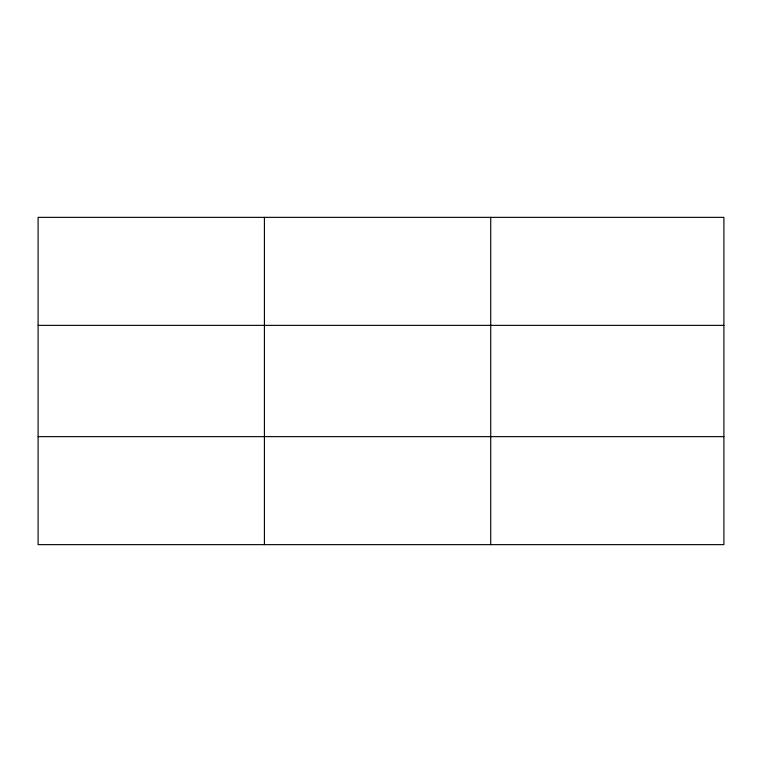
<?xml version="1.0" encoding="UTF-8"?>
<svg xmlns="http://www.w3.org/2000/svg" width="762" height="762" viewBox="0 0 762 762"><rect width="100%" height="100%" fill="white"/><g stroke="black" fill="none" stroke-linecap="round" stroke-linejoin="round"><path stroke-width="1.14" d="M264.414 217.361L264.414 544.639M490.728 217.361L490.728 544.639M723.9 436.636L723.9 544.639L38.1 544.639L38.1 217.361L723.9 217.361L723.9 436.636L38.1 436.636M38.1 325.364L723.9 325.364"/></g></svg>
